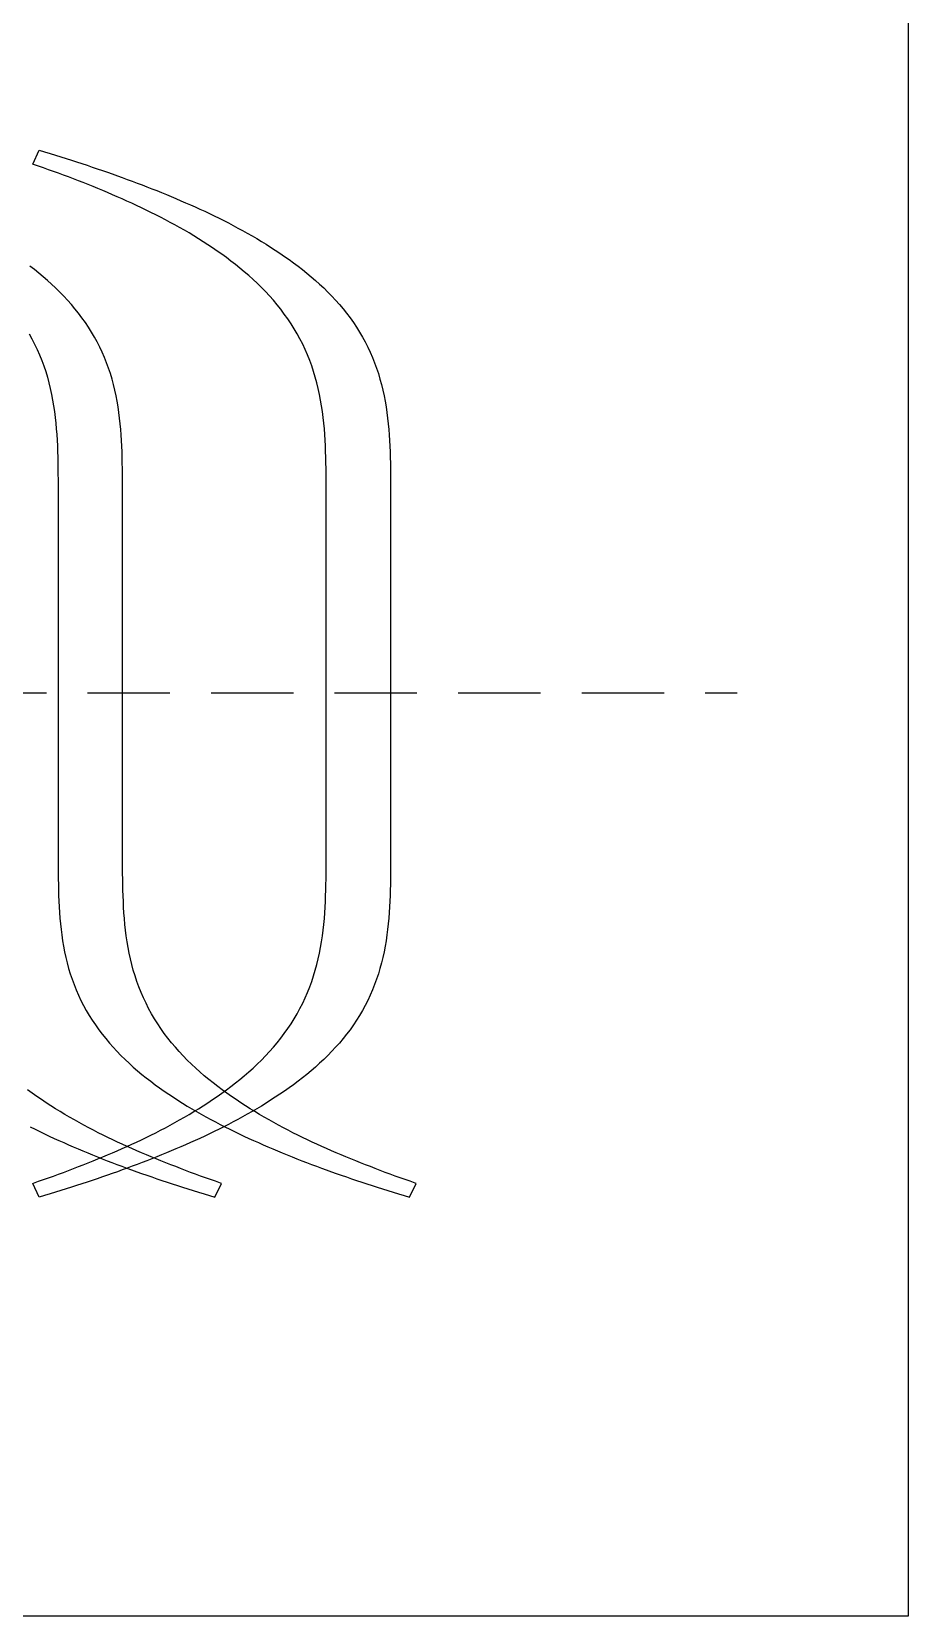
# Model space of a CAD drawing. Header units: metres. Extents: x -2 to 44.3, y -14 to 11.
# Drawn here: x 37.55 to 44.31, y -14.04 to -1.83 of the extents above; entities that cross this region are included whole.
import ezdxf

# ---------------------------------------------------------------- set-up
doc = ezdxf.new("R2010")
doc.units = ezdxf.units.M
doc.header["$LTSCALE"] = 0.05
doc.linetypes.add('DASHED', pattern=[19.05, 12.7, -6.35])
doc.layers.get('0').update_dxf_attribs({"linetype": 'DASHED'})
doc.layers.add('back-layer3', color=7, linetype='Continuous')
doc.layers.add('front-layer3', color=7, linetype='Continuous')

msp = doc.modelspace()

# ---------------------------------------------------------------- linework, layer by layer
msp.add_line((-1.076, -6.926), (42.985, -6.926))
at = {"layer": 'back-layer3', "color": 8}
msp.add_lwpolyline([(37.603, -2.744), (37.645, -2.757), (37.687, -2.769), (37.729, -2.782), (37.77, -2.795), (37.811, -2.808), (37.852, -2.821), (37.892, -2.834), (37.932, -2.847), (37.972, -2.86), (38.011, -2.874), (38.051, -2.887), (38.09, -2.9), (38.129, -2.914), (38.167, -2.927), (38.206, -2.941), (38.244, -2.955), (38.282, -2.969), (38.321, -2.983), (38.358, -2.997), (38.396, -3.011), (38.434, -3.026), (38.471, -3.041), (38.509, -3.055), (38.546, -3.07), (38.584, -3.086), (38.621, -3.101), (38.658, -3.117), (38.695, -3.133), (38.732, -3.149), (38.769, -3.165), (38.806, -3.181), (38.843, -3.198), (38.88, -3.215), (38.916, -3.233), (38.953, -3.25), (38.99, -3.268), (39.026, -3.287), (39.063, -3.305), (39.099, -3.324), (39.136, -3.344), (39.172, -3.364), (39.208, -3.384), (39.245, -3.404), (39.281, -3.425), (39.317, -3.447), (39.353, -3.469), (39.388, -3.491), (39.424, -3.514), (39.459, -3.538), (39.495, -3.562), (39.53, -3.587), (39.564, -3.612), (39.599, -3.638), (39.633, -3.664), (39.667, -3.691), (39.7, -3.719), (39.733, -3.747), (39.765, -3.777), (39.797, -3.806), (39.828, -3.837), (39.859, -3.868), (39.889, -3.9), (39.918, -3.933), (39.946, -3.967), (39.973, -4.001), (40, -4.036), (40.026, -4.072), (40.05, -4.108), (40.074, -4.146), (40.096, -4.184), (40.117, -4.222), (40.137, -4.261), (40.156, -4.301), (40.173, -4.341), (40.19, -4.382), (40.205, -4.424), (40.219, -4.465), (40.231, -4.508), (40.243, -4.55), (40.253, -4.593), (40.263, -4.636), (40.271, -4.679), (40.278, -4.722), (40.285, -4.765), (40.29, -4.809), (40.295, -4.852), (40.299, -4.896), (40.302, -4.939), (40.305, -4.982), (40.307, -5.026), (40.309, -5.069), (40.31, -5.112), (40.311, -5.155), (40.312, -5.198), (40.312, -5.241), (40.312, -5.283), (40.313, -5.326), (40.313, -5.369), (40.313, -5.411), (40.313, -5.454), (40.313, -6.779), (40.313, -8.147), (40.313, -8.19), (40.313, -8.233), (40.312, -8.275), (40.312, -8.318), (40.312, -8.361), (40.311, -8.404), (40.31, -8.447), (40.309, -8.49), (40.307, -8.533), (40.305, -8.576), (40.302, -8.62), (40.299, -8.663), (40.295, -8.707), (40.29, -8.75), (40.285, -8.793), (40.278, -8.837), (40.271, -8.88), (40.263, -8.923), (40.253, -8.966), (40.243, -9.009), (40.231, -9.051), (40.219, -9.093), (40.205, -9.135), (40.19, -9.176), (40.173, -9.217), (40.156, -9.258), (40.137, -9.297), (40.117, -9.337), (40.096, -9.375), (40.074, -9.413), (40.05, -9.45), (40.026, -9.487), (40, -9.523), (39.973, -9.558), (39.946, -9.592), (39.918, -9.626), (39.889, -9.658), (39.859, -9.69), (39.828, -9.722), (39.797, -9.752), (39.765, -9.782), (39.733, -9.811), (39.7, -9.84), (39.667, -9.868), (39.633, -9.895), (39.599, -9.921), (39.564, -9.947), (39.53, -9.972), (39.495, -9.997), (39.459, -10.021), (39.424, -10.044), (39.388, -10.067), (39.353, -10.09), (39.317, -10.112), (39.281, -10.133), (39.245, -10.154), (39.208, -10.175), (39.172, -10.195), (39.136, -10.215), (39.099, -10.234), (39.063, -10.253), (39.026, -10.272), (38.99, -10.29), (38.953, -10.308), (38.916, -10.326), (38.88, -10.343), (38.843, -10.361), (38.806, -10.377), (38.769, -10.394), (38.732, -10.41), (38.695, -10.426), (38.658, -10.442), (38.621, -10.458), (38.584, -10.473), (38.546, -10.488), (38.509, -10.503), (38.471, -10.518), (38.434, -10.533), (38.396, -10.547), (38.358, -10.562), (38.321, -10.576), (38.282, -10.59), (38.244, -10.604), (38.206, -10.618), (38.167, -10.631), (38.129, -10.645), (38.09, -10.658), (38.051, -10.672), (38.011, -10.685), (37.972, -10.698), (37.932, -10.712), (37.892, -10.725), (37.852, -10.738), (37.811, -10.751), (37.77, -10.764), (37.729, -10.776), (37.687, -10.789), (37.645, -10.802), (37.603, -10.815), (37.553, -10.708), (37.559, -10.706), (37.598, -10.692), (37.637, -10.679), (37.676, -10.665), (37.714, -10.651), (37.753, -10.637), (37.791, -10.623), (37.829, -10.608), (37.867, -10.594), (37.905, -10.579), (37.943, -10.565), (37.98, -10.55), (38.018, -10.535), (38.056, -10.519), (38.093, -10.504), (38.13, -10.488), (38.168, -10.472), (38.205, -10.456), (38.242, -10.44), (38.279, -10.423), (38.317, -10.406), (38.354, -10.389), (38.391, -10.371), (38.428, -10.353), (38.465, -10.335), (38.502, -10.317), (38.539, -10.298), (38.576, -10.279), (38.612, -10.259), (38.649, -10.239), (38.686, -10.219), (38.723, -10.198), (38.759, -10.176), (38.796, -10.155), (38.832, -10.132), (38.868, -10.11), (38.904, -10.086), (38.94, -10.062), (38.976, -10.038), (39.012, -10.013), (39.047, -9.987), (39.082, -9.961), (39.117, -9.934), (39.151, -9.906), (39.185, -9.878), (39.219, -9.849), (39.252, -9.819), (39.285, -9.788), (39.317, -9.757), (39.348, -9.725), (39.379, -9.692), (39.409, -9.658), (39.438, -9.624), (39.466, -9.588), (39.493, -9.552), (39.52, -9.515), (39.545, -9.478), (39.569, -9.439), (39.592, -9.4), (39.614, -9.36), (39.635, -9.319), (39.654, -9.278), (39.673, -9.237), (39.689, -9.194), (39.705, -9.152), (39.719, -9.108), (39.732, -9.065), (39.744, -9.021), (39.755, -8.977), (39.765, -8.933), (39.773, -8.889), (39.781, -8.845), (39.787, -8.8), (39.793, -8.756), (39.797, -8.712), (39.802, -8.667), (39.805, -8.623), (39.808, -8.579), (39.81, -8.535), (39.812, -8.492), (39.813, -8.448), (39.814, -8.405), (39.815, -8.362), (39.815, -8.319), (39.815, -8.276), (39.816, -8.233), (39.816, -8.19), (39.816, -8.147), (39.816, -6.779), (39.816, -5.454), (39.816, -5.411), (39.816, -5.369), (39.816, -5.326), (39.815, -5.283), (39.815, -5.24), (39.815, -5.197), (39.814, -5.154), (39.813, -5.111), (39.812, -5.067), (39.81, -5.023), (39.808, -4.98), (39.805, -4.936), (39.802, -4.891), (39.797, -4.847), (39.793, -4.803), (39.787, -4.759), (39.781, -4.714), (39.773, -4.67), (39.765, -4.626), (39.755, -4.581), (39.744, -4.538), (39.732, -4.494), (39.719, -4.45), (39.705, -4.407), (39.689, -4.364), (39.673, -4.322), (39.654, -4.28), (39.635, -4.239), (39.614, -4.199), (39.592, -4.159), (39.569, -4.12), (39.545, -4.081), (39.52, -4.043), (39.493, -4.007), (39.466, -3.97), (39.438, -3.935), (39.409, -3.9), (39.379, -3.867), (39.348, -3.834), (39.317, -3.802), (39.285, -3.77), (39.252, -3.74), (39.219, -3.71), (39.185, -3.681), (39.151, -3.653), (39.117, -3.625), (39.082, -3.598), (39.047, -3.572), (39.012, -3.546), (38.976, -3.521), (38.94, -3.496), (38.904, -3.473), (38.868, -3.449), (38.832, -3.426), (38.796, -3.404), (38.759, -3.382), (38.723, -3.361), (38.686, -3.34), (38.649, -3.32), (38.612, -3.3), (38.576, -3.28), (38.539, -3.261), (38.502, -3.242), (38.465, -3.224), (38.428, -3.205), (38.391, -3.188), (38.354, -3.17), (38.317, -3.153), (38.279, -3.136), (38.242, -3.119), (38.205, -3.103), (38.168, -3.087), (38.13, -3.071), (38.093, -3.055), (38.056, -3.039), (38.018, -3.024), (37.98, -3.009), (37.943, -2.994), (37.905, -2.979), (37.867, -2.965), (37.829, -2.95), (37.791, -2.936), (37.753, -2.922), (37.714, -2.908), (37.676, -2.894), (37.637, -2.88), (37.598, -2.867), (37.559, -2.853), (37.553, -2.851), (37.603, -2.744)], dxfattribs=at)
at = {"layer": 'Defpoints'}
msp.add_lwpolyline([(-2.015, 10.991), (44.305, 10.991), (44.305, -14.045), (-2.015, -14.045)], close=True, dxfattribs=at)
at = {"layer": 'front-layer3', "color": 8}
for points in [[(37.526, -4.159), (37.547, -4.199), (37.568, -4.239), (37.588, -4.28), (37.606, -4.322), (37.623, -4.364), (37.638, -4.407), (37.653, -4.45), (37.666, -4.494), (37.678, -4.538), (37.688, -4.581), (37.698, -4.626), (37.706, -4.67), (37.714, -4.714), (37.72, -4.759), (37.726, -4.803), (37.731, -4.847), (37.735, -4.891), (37.738, -4.936), (37.741, -4.98), (37.743, -5.023), (37.745, -5.067), (37.746, -5.111), (37.747, -5.154), (37.748, -5.197), (37.748, -5.24), (37.749, -5.283), (37.749, -5.326), (37.749, -5.369), (37.749, -5.411), (37.749, -5.454), (37.749, -6.779), (37.749, -8.147), (37.749, -8.19), (37.749, -8.233), (37.749, -8.275), (37.749, -8.318), (37.75, -8.361), (37.751, -8.404), (37.752, -8.447), (37.753, -8.49), (37.755, -8.533), (37.757, -8.576), (37.76, -8.62), (37.763, -8.663), (37.767, -8.707), (37.772, -8.75), (37.777, -8.793), (37.783, -8.837), (37.791, -8.88), (37.799, -8.923), (37.808, -8.966), (37.819, -9.009), (37.83, -9.051), (37.843, -9.093), (37.857, -9.135), (37.872, -9.176), (37.888, -9.217), (37.906, -9.258), (37.925, -9.297), (37.945, -9.337), (37.966, -9.375), (37.988, -9.413), (38.012, -9.45), (38.036, -9.487), (38.062, -9.523), (38.088, -9.558), (38.116, -9.592), (38.144, -9.626), (38.173, -9.658), (38.203, -9.69), (38.233, -9.722), (38.265, -9.752), (38.297, -9.782), (38.329, -9.811), (38.362, -9.84), (38.395, -9.868), (38.429, -9.895), (38.463, -9.921), (38.497, -9.947), (38.532, -9.972), (38.567, -9.997), (38.602, -10.021), (38.638, -10.044), (38.673, -10.067), (38.709, -10.09), (38.745, -10.112), (38.781, -10.133), (38.817, -10.154), (38.853, -10.175), (38.889, -10.195), (38.926, -10.215), (38.962, -10.234), (38.999, -10.253), (39.035, -10.272), (39.072, -10.29), (39.109, -10.308), (39.145, -10.326), (39.182, -10.343), (39.219, -10.361), (39.256, -10.377), (39.293, -10.394), (39.33, -10.41), (39.367, -10.426), (39.404, -10.442), (39.441, -10.458), (39.478, -10.473), (39.515, -10.488), (39.553, -10.503), (39.59, -10.518), (39.628, -10.533), (39.665, -10.547), (39.703, -10.562), (39.741, -10.576), (39.779, -10.59), (39.817, -10.604), (39.856, -10.618), (39.894, -10.631), (39.933, -10.645), (39.972, -10.658), (40.011, -10.672), (40.05, -10.685), (40.09, -10.698), (40.13, -10.712), (40.17, -10.725), (40.21, -10.738), (40.251, -10.751), (40.292, -10.764), (40.333, -10.776), (40.375, -10.789), (40.417, -10.802), (40.459, -10.815), (40.509, -10.708), (40.503, -10.706), (40.463, -10.692), (40.425, -10.679), (40.386, -10.665), (40.347, -10.651), (40.309, -10.637), (40.271, -10.623), (40.232, -10.608), (40.194, -10.594), (40.157, -10.579), (40.119, -10.565), (40.081, -10.55), (40.044, -10.535), (40.006, -10.519), (39.969, -10.504), (39.931, -10.488), (39.894, -10.472), (39.857, -10.456), (39.819, -10.44), (39.782, -10.423), (39.745, -10.406), (39.708, -10.389), (39.671, -10.371), (39.634, -10.353), (39.597, -10.335), (39.56, -10.317), (39.523, -10.298), (39.486, -10.279), (39.449, -10.259), (39.412, -10.239), (39.376, -10.219), (39.339, -10.198), (39.302, -10.176), (39.266, -10.155), (39.23, -10.132), (39.193, -10.11), (39.157, -10.086), (39.121, -10.062), (39.085, -10.038), (39.05, -10.013), (39.015, -9.987), (38.98, -9.961), (38.945, -9.934), (38.91, -9.906), (38.876, -9.878), (38.843, -9.849), (38.81, -9.819), (38.777, -9.788), (38.745, -9.757), (38.714, -9.725), (38.683, -9.692), (38.653, -9.658), (38.624, -9.624), (38.596, -9.588), (38.568, -9.552), (38.542, -9.515), (38.517, -9.478), (38.492, -9.439), (38.469, -9.4), (38.447, -9.36), (38.427, -9.319), (38.407, -9.278), (38.389, -9.237), (38.372, -9.194), (38.357, -9.152), (38.342, -9.108), (38.329, -9.065), (38.317, -9.021), (38.307, -8.977), (38.297, -8.933), (38.288, -8.889), (38.281, -8.845), (38.275, -8.8), (38.269, -8.756), (38.264, -8.712), (38.26, -8.667), (38.257, -8.623), (38.254, -8.579), (38.252, -8.535), (38.25, -8.492), (38.249, -8.448), (38.248, -8.405), (38.247, -8.362), (38.246, -8.319), (38.246, -8.276), (38.246, -8.233), (38.246, -8.19), (38.246, -8.147), (38.246, -6.779), (38.246, -5.454), (38.246, -5.411), (38.246, -5.369), (38.246, -5.326), (38.246, -5.283), (38.245, -5.241), (38.245, -5.198), (38.244, -5.155), (38.243, -5.112), (38.242, -5.069), (38.24, -5.026), (38.238, -4.982), (38.235, -4.939), (38.232, -4.896), (38.228, -4.852), (38.223, -4.809), (38.218, -4.765), (38.211, -4.722), (38.204, -4.679), (38.196, -4.636), (38.187, -4.593), (38.176, -4.55), (38.165, -4.508), (38.152, -4.465), (38.138, -4.424), (38.123, -4.382), (38.107, -4.341), (38.089, -4.301), (38.07, -4.261), (38.05, -4.222), (38.029, -4.184), (38.007, -4.146), (37.983, -4.108), (37.959, -4.072), (37.933, -4.036), (37.907, -4.001), (37.879, -3.967), (37.851, -3.933), (37.822, -3.9), (37.792, -3.868), (37.761, -3.837), (37.73, -3.806), (37.698, -3.777), (37.666, -3.747), (37.633, -3.719), (37.6, -3.691), (37.566, -3.664), (37.532, -3.638)], [(37.534, -10.272), (37.571, -10.29), (37.608, -10.308), (37.644, -10.326), (37.681, -10.343), (37.718, -10.361), (37.755, -10.377), (37.792, -10.394), (37.829, -10.41), (37.866, -10.426), (37.903, -10.442), (37.94, -10.458), (37.977, -10.473), (38.014, -10.488), (38.052, -10.503), (38.089, -10.518), (38.127, -10.533), (38.164, -10.547), (38.202, -10.562), (38.24, -10.576), (38.278, -10.59), (38.316, -10.604), (38.355, -10.618), (38.393, -10.631), (38.432, -10.645), (38.471, -10.658), (38.51, -10.672), (38.549, -10.685), (38.589, -10.698), (38.629, -10.712), (38.669, -10.725), (38.709, -10.738), (38.75, -10.751), (38.791, -10.764), (38.832, -10.776), (38.874, -10.789), (38.916, -10.802), (38.958, -10.815), (39.008, -10.708), (39.001, -10.706), (38.962, -10.692), (38.924, -10.679), (38.885, -10.665), (38.846, -10.651), (38.808, -10.637), (38.77, -10.623), (38.731, -10.608), (38.693, -10.594), (38.656, -10.579), (38.618, -10.565), (38.58, -10.55), (38.542, -10.535), (38.505, -10.519), (38.467, -10.504), (38.43, -10.488), (38.393, -10.472), (38.355, -10.456), (38.318, -10.44), (38.281, -10.423), (38.244, -10.406), (38.207, -10.389), (38.17, -10.371), (38.133, -10.353), (38.096, -10.335), (38.059, -10.317), (38.022, -10.298), (37.985, -10.279), (37.948, -10.259), (37.911, -10.239), (37.875, -10.219), (37.838, -10.198), (37.801, -10.176), (37.765, -10.155), (37.729, -10.132), (37.692, -10.11), (37.656, -10.086), (37.62, -10.062), (37.584, -10.038), (37.549, -10.013), (37.514, -9.987)]]:
    msp.add_lwpolyline(points, dxfattribs=at)

doc.saveas('drawing.dxf')
